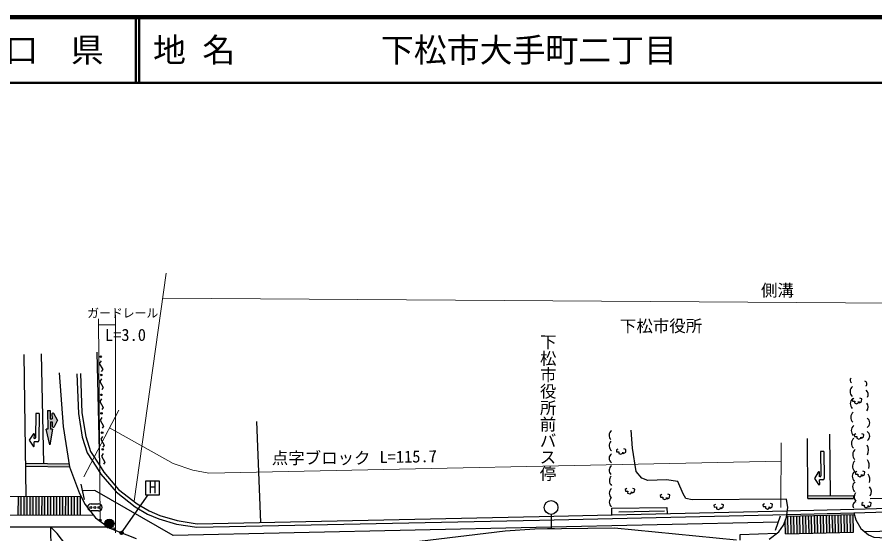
# Model space of a CAD drawing. Units: millimetres at full size, sheet at 1:1000; details may follow other scales. Extents: x 40000 to 680000, y 20000 to 380000.
# Drawn here: x 349716 to 480118, y 301476 to 380000 of the extents above; entities that cross this region are included whole.
import ezdxf
from ezdxf.enums import TextEntityAlignment as Align

# ---------------------------------------------------------------- set-up
doc = ezdxf.new("R2010")
doc.units = ezdxf.units.MM
doc.header["$LTSCALE"] = 1000
for name, color, linetype, lineweight in [('M-BGD', 7, 'Continuous', 25), ('M-BGD-EXST', 7, 'Continuous', 25), ('M-STR-HTXT', 7, 'Continuous', 13), ('M-STR-STRC', 7, 'Continuous', 25), ('M-TTL', 2, 'Continuous', 140), ('M-TTL-LINE', 7, 'Continuous', 50)]:
    doc.layers.add(name, color=color, linetype=linetype, lineweight=lineweight)
doc.layers.add('M-BMK-HTXT', color=7, linetype='Continuous')
doc.layers.add('M-TTL-TXT', color=7, linetype='Continuous')
doc.styles.add('@ＭＳ ゴシック', font='')
doc.styles.add('ＭＳ ゴシック', font='')
doc.styles.get('@ＭＳ ゴシック').set_extended_font_data('@MS Gothic')
doc.styles.get('ＭＳ ゴシック').set_extended_font_data('MS Gothic')

msp = doc.modelspace()

# ---------------------------------------------------------------- hatches: boundary and pattern name
at = {"layer": 'M-BGD'}
msp.add_hatch(color=256, dxfattribs=at).paths.add_polyline_path([(363042, 303030, 0.41421), (363742, 302330, 0.41421), (364442, 303030, 1)])
at = {"layer": 'M-BGD-EXST'}
msp.add_hatch(color=256, dxfattribs=at).paths.add_polyline_path([(365842, 301618, 1), (365342, 301618, 0.41421), (365592, 301368, 0.41421)])
at = {"layer": 'M-STR-STRC'}
for points in [[(355028, 318953), (354753, 318945), (354718, 320210), (354321, 320199), (354398, 317389), (354123, 317381), (354663, 314998), (355071, 317407), (354796, 317400), (354766, 318478), (355041, 318486), (355059, 317817, 0.77336), (355342, 317751), (355859, 318742), (355288, 319773, 0.78564), (355007, 319696)], [(357619, 312097), (351016, 312204), (351022, 311754), (357693, 311646)], [(350295, 307187), (349845, 307188), (349839, 304338), (350289, 304337)], [(351195, 307185), (350745, 307186), (350739, 304336), (351189, 304335)], [(352095, 307183), (351645, 307184), (351639, 304334), (352089, 304333)], [(352995, 307181), (352545, 307182), (352539, 304332), (352989, 304331)], [(353895, 307179), (353445, 307180), (353439, 304330), (353889, 304329)], [(354795, 307177), (354345, 307178), (354339, 304328), (354789, 304327)], [(355695, 307175), (355245, 307176), (355239, 304326), (355689, 304325)], [(356595, 307173), (356145, 307174), (356139, 304324), (356589, 304323)], [(357495, 307171), (357045, 307172), (357039, 304322), (357489, 304321)], [(358395, 307169), (357945, 307170), (357939, 304320), (358389, 304319)], [(359295, 307167), (358845, 307168), (358839, 304318), (359289, 304317)], [(476848, 307281), (469930, 307272), (469931, 306822), (476849, 306831)], [(466901, 304186), (466729, 304183), (466710, 304018), (466468, 303392), (466511, 301477), (466961, 301487)], [(467410, 301497), (467860, 301507), (467801, 304206), (467351, 304196)], [(468310, 301517), (468760, 301527), (468700, 304226), (468250, 304216)], [(469600, 304246), (469150, 304236), (469210, 301537), (469660, 301547)], [(470500, 304266), (470050, 304256), (470110, 301557), (470560, 301567)], [(471400, 304286), (470950, 304276), (471010, 301577), (471459, 301587)], [(472299, 304306), (471850, 304296), (471909, 301597), (472359, 301607)], [(473199, 304326), (472749, 304316), (472809, 301617), (473259, 301627)], [(474099, 304346), (473649, 304336), (473709, 301637), (474159, 301647)], [(474999, 304366), (474549, 304356), (474609, 301657), (475059, 301667)], [(475899, 304386), (475449, 304376), (475509, 301677), (475958, 301687)], [(476798, 304406), (476348, 304396), (476408, 301697), (476858, 301707)]]:
    msp.add_hatch(color=256, dxfattribs=at).paths.add_polyline_path(points)
h = msp.add_hatch(color=256, dxfattribs=at)
edge = h.paths.add_edge_path()
edge.add_line((352426, 315971), (352326, 315971))
h = msp.add_hatch(color=256, dxfattribs=at)
edge = h.paths.add_edge_path()
edge.add_line((471813, 310166), (471713, 310164))

# ---------------------------------------------------------------- linework, layer by layer
at = {"layer": 'M-BGD'}
for p, q in [((361826, 329074), (362240, 311902)), ((386119, 318568), (386720, 303220)), ((430890, 304440), (430890, 302265)), ((441188, 304799), (448137, 304964)), ((478576, 301825), (532528, 303205))]:
    msp.add_line(p, q, dxfattribs=at)
for points in [[(362478, 327780), (362207, 327374), (362727, 326463), (362508, 326154)], [(356127, 325954), (356690, 317776), (357693, 311646), (359185, 307598), (360061, 305945), (361637, 303923), (363800, 302323), (367803, 300748)], [(358790, 325799), (359021, 319787), (359611, 316154), (360363, 313776), (361772, 311612), (362430, 310548), (364758, 307837), (367649, 305593), (369535, 304480), (371246, 303742), (373933, 302946), (377024, 302471), (429110, 303541), (466820, 304412), (476948, 304676), (534024, 306367), (545637, 306830), (567319, 307532)], [(359339, 325820), (359569, 319842), (360147, 316282), (360865, 314013), (362240, 311902), (362876, 310874), (365139, 308238), (367959, 306049), (369785, 304971), (371433, 304260), (374054, 303484), (377061, 303022), (429098, 304091), (466806, 304962), (476933, 305225), (534005, 306917), (545617, 307380), (567301, 308082)], [(362555, 325011), (362284, 324605), (362804, 323694), (362585, 323385)], [(362557, 321989), (362286, 321582), (362805, 320671), (362587, 320363)], [(476902, 322038), (476665, 321902), (476707, 321631), (477064, 321639), (477038, 321377), (477352, 321250), (477632, 321394), (477632, 321572), (477767, 321385), (478081, 321588), (478115, 321978), (477810, 322080)], [(362594, 319169), (362323, 318763), (362843, 317852), (362624, 317543)], [(464054, 300642), (465520, 301786), (466234, 302785), (466710, 304018), (466877, 305458), (466697, 306755), (452367, 306659), (451376, 306836), (450997, 307550), (450168, 309424), (448439, 309669), (445590, 309595), (444673, 309925), (443835, 310943), (443248, 314502), (443094, 317232)], [(362703, 316251), (362432, 315845), (362952, 314934), (362733, 314625)], [(477233, 316652), (476996, 316517), (477038, 316246), (477394, 316254), (477369, 315992), (477683, 315864), (477962, 316008), (477962, 316186), (478098, 316000), (478412, 316203), (478446, 316593), (478140, 316695)], [(441057, 314356), (440819, 314220), (440862, 313949), (441218, 313958), (441192, 313695), (441506, 313568), (441786, 313712), (441786, 313890), (441921, 313703), (442235, 313907), (442269, 314297), (441964, 314398)], [(362788, 313709), (362517, 313302), (363037, 312391), (362819, 312082)], [(477375, 310937), (477138, 310801), (477180, 310530), (477536, 310538), (477511, 310276), (477824, 310149), (478104, 310293), (478104, 310471), (478240, 310284), (478554, 310488), (478587, 310877), (478282, 310979)], [(442397, 308344), (442160, 308208), (442202, 307937), (442558, 307945), (442533, 307683), (442846, 307556), (443126, 307700), (443126, 307878), (443262, 307691), (443576, 307895), (443609, 308284), (443304, 308386)], [(447726, 307461), (447489, 307326), (447531, 307055), (447887, 307063), (447862, 306800), (448176, 306673), (448455, 306817), (448455, 306995), (448591, 306809), (448905, 307012), (448939, 307402), (448633, 307504)], [(479396, 306866), (508651, 307428), (508689, 306167)], [(440119, 304345), (440135, 305392), (448499, 305474), (448521, 304539)], [(455900, 305958), (455662, 305823), (455705, 305552), (456061, 305560), (456035, 305297), (456349, 305170), (456629, 305314), (456629, 305492), (456764, 305306), (457078, 305509), (457112, 305899), (456807, 306001)], [(463338, 306039), (463100, 305903), (463143, 305632), (463499, 305641), (463473, 305378), (463787, 305251), (464067, 305395), (464067, 305573), (464202, 305387), (464516, 305590), (464550, 305980), (464245, 306081)], [(476948, 304676), (477204, 303597), (478011, 302307), (479142, 301344), (479947, 300947), (482698, 300815), (531043, 302213), (532197, 302824), (533111, 303875), (533659, 304994), (533842, 305896), (533828, 306362)], [(478353, 306247), (478115, 306111), (478158, 305840), (478514, 305848), (478488, 305586), (478802, 305459), (479082, 305603), (479082, 305781), (479218, 305594), (479531, 305798), (479565, 306187), (479260, 306289)], [(410908, 300348), (423898, 301916), (428398, 302219), (440537, 302396), (459092, 300583)], [(430365, 302265), (430890, 302265), (431415, 302265)], [(459637, 300539), (459636, 301391), (465224, 301555)]]:
    msp.add_lwpolyline(points, dxfattribs=at)
for centre, radius in [((362421, 328390), 115), ((362498, 325621), 115), ((362500, 322599), 115), ((362537, 319779), 115), ((362646, 316861), 115), ((362731, 314319), 115), ((430890, 305490), 1050), ((362321, 303568), 150), ((363742, 303030), 700), ((364400, 302238), 150)]:
    msp.add_circle(centre, radius, dxfattribs=at)
for centre, radius, start, end in [((476800, 324806), 452, 130.63823, 236.51852), ((477404, 323100), 1046, 130.8989, 224.8878), ((478481, 324262), 416, 310.31289, 75.88482), ((478340, 322659), 772, 327.95089, 54.85874), ((477431, 321247), 1046, 130.8989, 224.8878), ((477954, 320741), 1124, 328.27601, 33.31622), ((477497, 319180), 1046, 130.8989, 224.8878), ((478598, 318327), 755, 298.35446, 63.67466), ((440588, 316424), 891, 125.86111, 224.89395), ((477585, 317156), 1046, 130.8989, 224.8878), ((478511, 316324), 832, 306.39391, 56.59637), ((477607, 315212), 1046, 130.8989, 224.8878), ((440710, 314866), 987, 136.12249, 229.33314), ((477805, 313519), 1046, 130.8989, 224.8878), ((477719, 314175), 1441, 331.12273, 32.57451), ((440538, 312958), 829, 124.65444, 235.34556), ((440616, 311114), 891, 125.86111, 224.89395), ((477761, 311781), 1046, 130.8989, 224.8878), ((477657, 311838), 1622, 344.30429, 33.80693), ((477739, 310197), 1046, 130.8989, 224.8878), ((478049, 309727), 1337, 339.54901, 38.1898), ((440737, 309556), 987, 136.12249, 229.33314), ((477783, 308608), 1046, 130.8989, 224.8878), ((440566, 307648), 829, 124.65444, 235.34556), ((478521, 307879), 1076, 324.49237, 43.47083), ((440566, 306284), 829, 124.65444, 235.34556), ((477861, 307087), 902, 137.14659, 224.86475), ((477358, 305789), 583, 103.51523, 219.32745)]:
    msp.add_arc(centre, radius, start, end, dxfattribs=at)
at = {"layer": 'M-BGD-EXST'}
for p, q in [((371346, 309492), (369246, 309492)), ((369246, 309492), (369246, 307392)), ((371346, 307392), (371346, 309492)), ((365592, 301618), (369640, 307392)), ((369246, 307392), (371346, 307392))]:
    msp.add_line(p, q, dxfattribs=at)
msp.add_circle((365592, 301618), 250, dxfattribs=at)
at = {"layer": 'M-STR-HTXT'}
for p, q in [((367483, 306418), (372386, 341092)), ((371848, 337283), (566416, 335988)), ((362071, 334165), (362320, 303418)), ((364655, 334744), (364655, 301636)), ((362079, 333248), (364655, 333248)), ((359852, 310158), (365178, 320251)), ((465847, 305503), (465855, 315323))]:
    msp.add_line(p, q, dxfattribs=at)
msp.add_lwpolyline([(465853, 312521), (378847, 310702), (376413, 311146), (373446, 312142), (363768, 317579)], dxfattribs=at)
at = {"layer": 'M-STR-STRC'}
for p, q in [((351085, 307185), (350792, 328719)), ((353754, 312160), (353441, 328817)), ((352543, 319776), (352526, 316070)), ((353043, 319774), (352543, 319776)), ((353043, 319774), (353024, 315668)), ((354321, 320199), (354718, 320210)), ((354321, 320199), (354398, 317389)), ((354718, 320210), (354753, 318945)), ((355007, 319696), (355028, 318953)), ((355859, 318742), (355288, 319773)), ((354753, 318945), (355028, 318953)), ((354766, 318478), (355041, 318486)), ((354766, 318478), (354796, 317400)), ((355041, 318486), (355059, 317817)), ((355859, 318742), (355342, 317751)), ((354398, 317389), (354123, 317381)), ((354663, 314998), (354123, 317381)), ((355071, 317407), (354663, 314998)), ((355071, 317407), (354796, 317400)), ((352146, 316647), (351524, 315725)), ((351524, 315725), (352137, 314797)), ((352326, 315971), (352329, 316591)), ((352426, 315971), (352326, 315971)), ((473389, 307276), (473299, 316600)), ((352320, 314852), (352323, 315471)), ((352823, 315469), (352323, 315471)), ((472344, 313983), (471844, 313974)), ((471844, 313974), (471911, 310268)), ((472344, 313983), (472419, 309877)), ((351016, 312204), (357619, 312097)), ((351022, 311754), (357693, 311646)), ((471518, 310836), (470918, 309900)), ((471713, 310164), (471702, 310784)), ((470918, 309900), (471551, 308986)), ((471813, 310166), (471713, 310164)), ((472222, 309674), (471722, 309665)), ((471734, 309045), (471722, 309665)), ((359404, 309043), (359921, 306694)), ((347298, 307193), (359414, 307167)), ((349845, 307188), (349839, 304338)), ((350295, 307187), (350289, 304337)), ((350745, 307186), (350739, 304336)), ((351195, 307185), (351189, 304335)), ((351645, 307184), (351639, 304334)), ((352095, 307183), (352089, 304333)), ((352545, 307182), (352539, 304332)), ((352995, 307181), (352989, 304331)), ((353445, 307180), (353439, 304330)), ((353895, 307179), (353889, 304329)), ((354345, 307178), (354339, 304328)), ((354795, 307177), (354789, 304327)), ((355245, 307176), (355239, 304326)), ((355695, 307175), (355689, 304325)), ((356145, 307174), (356139, 304324)), ((356595, 307173), (356589, 304323)), ((357045, 307172), (357039, 304322)), ((357495, 307171), (357489, 304321)), ((357945, 307170), (357939, 304320)), ((358395, 307169), (358389, 304319)), ((358845, 307168), (358839, 304318)), ((359295, 307167), (359289, 304317)), ((469930, 307272), (476848, 307281)), ((469931, 306822), (476849, 306831)), ((476848, 307281), (476849, 306831)), ((360984, 306048), (362084, 306048)), ((346592, 304345), (361333, 304313)), ((362084, 304948), (360984, 304948)), ((465001, 302015), (465767, 304192)), ((466729, 304183), (477011, 304411)), ((466961, 301487), (466901, 304186)), ((467410, 301497), (467351, 304196)), ((467860, 301507), (467801, 304206)), ((468310, 301517), (468250, 304216)), ((468760, 301527), (468700, 304226)), ((469210, 301537), (469150, 304236)), ((469660, 301547), (469600, 304246)), ((470110, 301557), (470050, 304256)), ((470560, 301567), (470500, 304266)), ((471010, 301577), (470950, 304276)), ((471459, 301587), (471400, 304286)), ((471909, 301597), (471850, 304296)), ((472359, 301607), (472299, 304306)), ((472809, 301617), (472749, 304316)), ((473259, 301627), (473199, 304326)), ((473709, 301637), (473649, 304336)), ((474159, 301647), (474099, 304346)), ((474609, 301657), (474549, 304356)), ((475059, 301667), (474999, 304366)), ((475509, 301677), (475449, 304376)), ((475958, 301687), (475899, 304386)), ((476408, 301697), (476348, 304396)), ((476858, 301707), (476798, 304406)), ((346071, 302566), (363523, 302528)), ((466511, 301477), (466468, 303392)), ((466511, 301477), (476858, 301707))]:
    msp.add_line(p, q, dxfattribs=at)
for points in [[(469931, 306822), (469930, 307272), (469902, 315966)], [(465435, 303248), (373414, 301214), (361507, 308064), (359630, 308013)]]:
    msp.add_lwpolyline(points, dxfattribs=at)
msp.add_lwpolyline([(354797, 302547), (354820, 299003), (356394, 297190), (358118, 295806), (359080, 295150), (366126, 295232), (363888, 295717), (361049, 296800), (358719, 298407), (357127, 299818), (355782, 301507)], close=True, dxfattribs=at)
for centre in [(360918, 305492), (361538, 305492), (362158, 305492)]:
    msp.add_circle(centre, 150, dxfattribs=at)
for centre, radius, start, end in [((355157, 319700), 150, 28.96457, 181.58322), ((355209, 317821), 150, 181.58322, 332.45139), ((352229, 316591), 100, 359.73086, 146.04079), ((352426, 316071), 100, 269.73086, 359.73086), ((352824, 315669), 200, 269.79521, 359.73086), ((352220, 314852), 100, 213.42093, 359.73086), ((471602, 310782), 100, 1.04109, 147.35102), ((471811, 310266), 100, 271.04109, 1.04109), ((472219, 309874), 200, 271.10544, 1.04109), ((471634, 309043), 100, 214.73115, 1.04109), ((360984, 305498), 550, 90, 180), ((360984, 305498), 550, 180, 270), ((362084, 305498), 550, 0, 90), ((362084, 305498), 550, 270, 0)]:
    msp.add_arc(centre, radius, start, end, dxfattribs=at)
at = {"layer": 'M-TTL'}
msp.add_line((680000, 380000), (40000, 380000), dxfattribs=at)
at = {"layer": 'M-TTL-LINE'}
for p, q in [((367750, 380000), (367750, 370000)), ((368250, 380000), (368250, 370000)), ((40000, 370000), (680000, 370000))]:
    msp.add_line(p, q, dxfattribs=at)

# ---------------------------------------------------------------- texts
at = {"layer": 'M-BGD-EXST', "style": 'ＭＳ ゴシック'}
msp.add_text('H', height=1833, dxfattribs=at).set_placement((369699, 307084), align=Align.BOTTOM_LEFT)
at = {"layer": 'M-BMK-HTXT'}
for s, rotation, style, p in [('下松市役所', 0.217, 'ＭＳ ゴシック', (441364, 331571)), ('下松市役所前バス停', 269.86, '@ＭＳ ゴシック', (428976, 331907))]:
    msp.add_text(s, height=1833, rotation=rotation, dxfattribs=dict(at, style=style)).set_placement(p, align=Align.BOTTOM_LEFT)
at = {"layer": 'M-STR-HTXT', "style": 'ＭＳ ゴシック'}
for s, height, p in [('側溝', 1833, (462808, 337021)), ('ガードレール', 1320, (360369, 333953)), ('L=3.0', 1833, (363067, 330248)), ('点字ブロック', 1833, (388431, 311537))]:
    msp.add_text(s, height=height, dxfattribs=at).set_placement(p, align=Align.BOTTOM_LEFT)
msp.add_text('L=115.7', height=1833, rotation=0.993, dxfattribs=at).set_placement((404824, 311671), align=Align.BOTTOM_LEFT)
at = {"layer": 'M-TTL-TXT', "style": 'ＭＳ ゴシック'}
msp.add_text('山\u3000口\u3000県', height=3666, dxfattribs=at).set_placement((350375, 375000), align=Align.MIDDLE_CENTER)
for s, p in [('地 名', (370380, 375000)), ('下松市大手町二丁目', (405024, 375000))]:
    msp.add_text(s, height=3666, dxfattribs=at).set_placement(p, align=Align.MIDDLE_LEFT)

doc.saveas('drawing.dxf')
